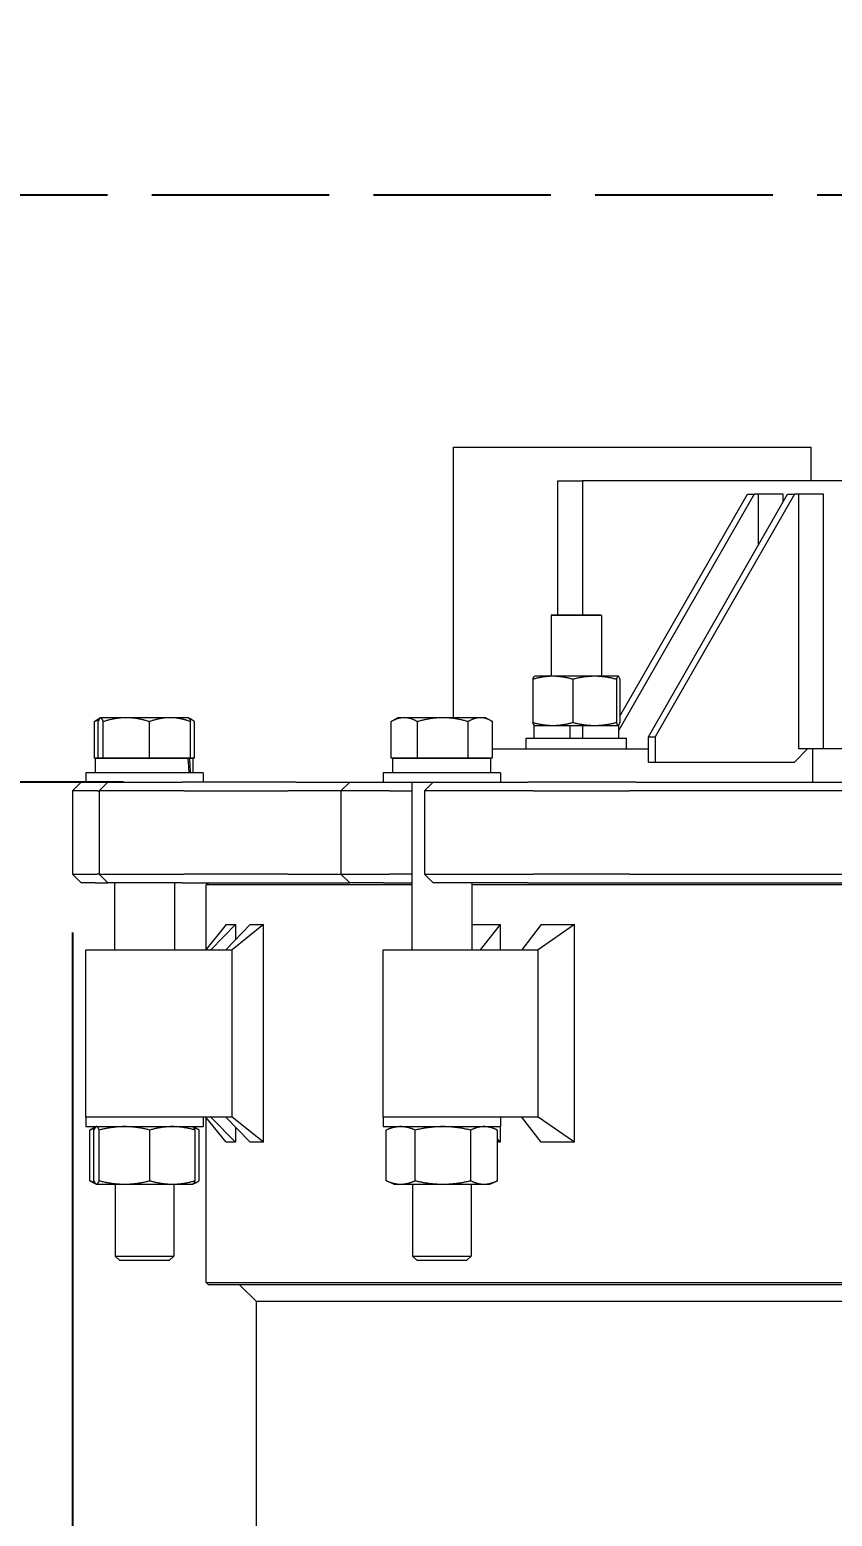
# Model space of a CAD drawing. Header units: inches. Extents: x 17 to 469, y 7 to 301.
# Drawn here: x 70.81 to 82.8, y 112.3 to 134.49 of the extents above; entities that cross this region are included whole.
import ezdxf

# ---------------------------------------------------------------- set-up
doc = ezdxf.new("R2010")
doc.units = ezdxf.units.IN
doc.header["$LTSCALE"] = 14
doc.header["$MEASUREMENT"] = 0
doc.linetypes.add('DASHED_SPACE', pattern=[0.2067, 0.1654, -0.0413])
for name, color, linetype, lineweight in [('Dimension (ANSI)', 7, 'Continuous', 25), ('Sketch Geometry (ANSI)', 7, 'Continuous', 25), ('Visible (ANSI)', 7, 'Continuous', 50)]:
    doc.layers.add(name, color=color, linetype=linetype, lineweight=lineweight)
doc.styles.add('MEMCOR Medium', font='arial.ttf')
doc.dimstyles.new('Default (ANSI)', dxfattribs={"dimscale": 14, "dimtxt": 0.15, "dimasz": 0.098425, "dimexe": 0.125, "dimexo": 0.0625, "dimgap": 0.031496, "dimtad": 0, "dimtih": 1, "dimtoh": 1, "dimdec": 4, "dimrnd": 1e-08, "dimzin": 3, "dimdsep": 46, "dimlunit": 5, "dimtxsty": 'MEMCOR Medium', "dimcen": 0.09, "dimdle": 0.393701, "dimclrd": 256, "dimclre": 256, "dimclrt": 256, "dimadec": 0, "dimazin": 1, "dimtfac": 0.8, "dimtofl": 0, "dimtmove": 0, "dimatfit": 3, "dimfxl": 1, "dimfrac": 1, "dimtolj": 1, "dimtzin": 4, "dimlwd": -1, "dimlwe": -1, "dimarcsym": 0})
doc.dimstyles.new('Default (ANSI)-01', dxfattribs={"dimscale": 14, "dimtxt": 0.15, "dimasz": 0.098425, "dimexe": 0.125, "dimexo": 0.0625, "dimgap": 0.031496, "dimtad": 0, "dimtih": 1, "dimtoh": 1, "dimdec": 4, "dimrnd": 1e-08, "dimzin": 3, "dimdsep": 46, "dimlunit": 5, "dimtxsty": 'MEMCOR Medium', "dimcen": 0.09, "dimdle": 0.393701, "dimclrd": 256, "dimclre": 256, "dimclrt": 256, "dimadec": 0, "dimazin": 1, "dimtfac": 0.8, "dimtofl": 0, "dimtmove": 0, "dimatfit": 3, "dimfxl": 1, "dimfrac": 1, "dimtolj": 1, "dimtzin": 4, "dimlwd": -1, "dimlwe": -1, "dimarcsym": 0})

# ---------------------------------------------------------------- blocks, each defined once
blk = doc.blocks.new('*D20')
at = {"layer": 'Defpoints', "color": 0, "transparency": 16777216}
for p in [(71.448, 121.889), (118.443, 121.889), (118.443, 111.496)]:
    blk.add_point(p, dxfattribs=at)
at = {"layer": 'Dimension (ANSI)', "transparency": 16777216}
for p, q in [((71.448, 121.014), (71.448, 109.746)), ((118.443, 121.014), (118.443, 109.746)), ((72.825, 111.496), (117.065, 111.496)), ((118.443, 111.496), (119.821, 111.496))]:
    blk.add_line(p, q, dxfattribs=at)
for points in [[(72.825, 111.725), (72.825, 111.266), (71.448, 111.496)], [(117.065, 111.725), (117.065, 111.266), (118.443, 111.496)]]:
    blk.add_solid(points, dxfattribs=at)
at = {"layer": 'Dimension (ANSI)', "transparency": 16777216, "char_height": 2.1, "attachment_point": 5, "style": 'MEMCOR Medium'}
for s, insert in [('\\A1; 47 in', (128.22, 112.987)), ('\\A1;[1193.7 mm]', (128.22, 109.709))]:
    blk.add_mtext(s, dxfattribs=dict(at, insert=insert))
blk = doc.blocks.new('*D21')
at = {"layer": 'Defpoints', "color": 0, "transparency": 16777216}
for p in [(73.086, 123.259), (44.31, 39.509), (74.711, 39.509)]:
    blk.add_point(p, dxfattribs=at)
at = {"layer": 'Dimension (ANSI)', "transparency": 16777216}
for p, q in [((72.211, 123.259), (42.56, 123.259)), ((44.31, 121.881), (44.31, 102.605)), ((44.31, 40.887), (44.31, 94.716)), ((73.836, 39.509), (42.56, 39.509))]:
    blk.add_line(p, q, dxfattribs=at)
for points in [[(44.08, 121.881), (44.54, 121.881), (44.31, 123.259)], [(44.08, 40.887), (44.54, 40.887), (44.31, 39.509)]]:
    blk.add_solid(points, dxfattribs=at)
at = {"layer": 'Dimension (ANSI)', "transparency": 16777216, "char_height": 2.1, "attachment_point": 5, "style": 'MEMCOR Medium'}
for s, insert in [('\\A1; 83{\\H0.8x;\\S3#4;} in', (44.31, 100.818)), ('\\A1;[2127.3 mm]', (44.31, 96.873))]:
    blk.add_mtext(s, dxfattribs=dict(at, insert=insert))
blk = doc.blocks.new('*D23')
at = {"layer": 'Defpoints', "color": 0, "transparency": 16777216}
for p in [(43.589, 148.024), (43.589, 132.024), (51.684, 132.024)]:
    blk.add_point(p, dxfattribs=at)
at = {"layer": 'Dimension (ANSI)', "transparency": 16777216}
for p, q in [((51.684, 146.646), (51.684, 143.306)), ((51.684, 133.402), (51.684, 136.742))]:
    blk.add_line(p, q, dxfattribs=at)
for points in [[(51.454, 146.646), (51.914, 146.646), (51.684, 148.024)], [(51.454, 133.402), (51.914, 133.402), (51.684, 132.024)]]:
    blk.add_solid(points, dxfattribs=at)
at = {"layer": 'Dimension (ANSI)', "transparency": 16777216, "insert": (51.684, 140.024), "char_height": 2.1, "attachment_point": 5, "style": 'MEMCOR Medium'}
blk.add_mtext('\\A1;\\fArial|b0|i0;16 in [406.4 mm]\\P\\fArial|b0|i0; MIN. FOR TANK HEAD REMOVAL', dxfattribs=at)
blk = doc.blocks.new('*D27')
at = {"layer": 'Defpoints', "color": 0, "transparency": 16777216}
for p in [(28.912, 132.024), (29.514, 132.024), (74.711, 39.509)]:
    blk.add_point(p, dxfattribs=at)
at = {"layer": 'Dimension (ANSI)', "transparency": 16777216}
for p, q in [((29.514, 130.646), (29.514, 82.13)), ((29.514, 40.887), (29.514, 74.265)), ((73.836, 39.509), (27.764, 39.509))]:
    blk.add_line(p, q, dxfattribs=at)
for points in [[(29.284, 130.646), (29.744, 130.646), (29.514, 132.024)], [(29.284, 40.887), (29.744, 40.887), (29.514, 39.509)]]:
    blk.add_solid(points, dxfattribs=at)
at = {"layer": 'Dimension (ANSI)', "transparency": 16777216, "char_height": 2.1, "attachment_point": 5, "style": 'MEMCOR Medium'}
for s, insert in [('\\A1; 92{\\H0.8x;\\S1#2;} in', (29.514, 80.343)), ('\\A1;[2349.9 mm]', (29.514, 76.411))]:
    blk.add_mtext(s, dxfattribs=dict(at, insert=insert))

msp = doc.modelspace()

# ---------------------------------------------------------------- linework, layer by layer
at = {"layer": 'Sketch Geometry (ANSI)', "linetype": 'DASHED_SPACE', "ltscale": 1.144592}
msp.add_line((124.966047, 132.024211), (28.911648, 132.024211), dxfattribs=at)
at = {"layer": 'Visible (ANSI)', "linetype": 'Continuous', "lineweight": 18}
for p, q in [((77.13937, 128.259211), (77.92082, 128.259211)), ((77.13937, 124.22284), (77.13937, 128.259211)), ((77.92082, 128.259211), (81.140438, 128.259211)), ((81.140438, 128.259211), (82.113453, 128.259211)), ((82.113453, 128.259211), (82.476298, 128.259211)), ((82.476298, 128.259211), (82.481834, 128.259211)), ((82.481834, 127.759211), (82.481834, 128.259211)), ((78.689988, 127.759211), (79.063199, 127.759211)), ((78.689988, 127.759211), (78.689988, 125.759211)), ((83.213374, 127.759211), (79.063199, 127.759211)), ((79.063199, 127.759211), (79.063199, 125.759211)), ((81.627677, 127.559211), (79.607444, 124.038018)), ((79.625307, 124.243942), (81.527395, 127.559211)), ((80.052167, 123.939211), (82.12909, 127.559211)), ((82.229372, 127.559211), (80.15245, 123.939211)), ((81.527395, 127.559211), (81.627677, 127.559211)), ((81.693806, 127.559211), (81.627677, 127.559211)), ((82.062632, 127.559211), (81.693806, 127.559211)), ((81.693806, 126.800527), (81.693806, 127.559211)), ((82.062632, 127.443379), (82.062632, 127.559211)), ((82.12909, 127.559211), (82.229372, 127.559211)), ((82.295501, 127.559211), (82.229372, 127.559211)), ((82.664327, 127.559211), (82.295501, 127.559211)), ((82.295501, 123.759211), (82.295501, 127.559211)), ((82.664327, 123.759211), (82.664327, 127.559211)), ((78.612444, 125.759211), (78.599944, 125.746711)), ((79.349944, 125.746711), (78.599944, 125.746711)), ((78.599944, 125.746711), (78.599944, 124.841211)), ((78.612444, 125.759211), (79.337444, 125.759211)), ((79.337444, 125.759211), (79.349944, 125.746711)), ((79.349944, 125.746711), (79.349944, 124.841211)), ((78.324581, 124.796125), (78.324581, 124.152298)), ((78.349944, 124.841211), (78.348169, 124.840384)), ((78.62263, 124.841211), (78.349944, 124.841211)), ((79.245861, 124.841211), (78.62263, 124.841211)), ((78.920679, 124.796125), (78.920679, 124.152298)), ((79.598175, 124.841211), (79.245861, 124.841211)), ((79.571042, 124.796125), (79.571042, 124.152298)), ((79.599944, 124.841211), (79.598175, 124.841211)), ((79.599944, 124.841211), (79.601718, 124.840384)), ((79.625307, 124.796125), (79.625307, 124.152298)), ((71.777623, 123.61884), (71.777623, 124.164249)), ((71.864815, 124.221044), (71.825184, 124.198163)), ((71.834264, 123.61884), (71.834264, 124.164249)), ((71.867928, 124.22284), (71.864815, 124.221044)), ((71.871025, 124.22284), (71.867928, 124.22284)), ((72.252618, 124.22284), (71.871025, 124.22284)), ((71.907786, 123.61884), (71.907786, 124.164249)), ((72.905521, 124.22284), (72.252618, 124.22284)), ((72.59745, 123.61884), (72.59745, 124.164249)), ((73.179928, 124.22284), (72.905521, 124.22284)), ((73.179928, 124.22284), (73.18304, 124.221044)), ((73.18304, 124.221044), (73.222671, 124.198163)), ((73.213591, 123.61884), (73.213591, 124.164249)), ((73.270232, 123.61884), (73.270232, 124.164249)), ((76.207471, 123.61884), (76.207471, 124.164249)), ((76.308764, 124.22284), (76.216772, 124.169729)), ((76.404146, 124.22284), (76.308764, 124.22284)), ((76.979467, 124.22284), (76.404146, 124.22284)), ((76.60082, 123.61884), (76.60082, 124.164249)), ((77.540085, 124.22284), (76.979467, 124.22284)), ((77.358114, 123.61884), (77.358114, 124.164249)), ((77.620764, 124.22284), (77.540085, 124.22284)), ((77.620764, 124.22284), (77.712756, 124.169729)), ((77.722057, 123.61884), (77.722057, 124.164249)), ((78.342444, 124.107211), (78.880944, 124.107211)), ((78.342444, 123.919211), (78.342444, 124.107211)), ((78.349944, 124.107211), (78.348169, 124.108039)), ((78.880944, 123.919211), (78.880944, 124.107211)), ((78.880944, 124.107211), (79.068944, 124.107211)), ((79.068944, 123.919211), (79.068944, 124.107211)), ((79.068944, 124.107211), (79.607444, 124.107211)), ((79.599944, 124.107211), (79.601718, 124.108039)), ((79.607444, 123.919211), (79.607444, 124.107211)), ((78.224944, 123.919211), (79.724944, 123.919211)), ((78.224944, 123.759211), (78.224944, 123.919211)), ((79.724944, 123.759211), (79.724944, 123.919211)), ((80.052167, 123.939211), (80.15245, 123.939211)), ((80.052167, 123.559211), (80.052167, 123.939211)), ((80.15245, 123.939211), (80.15245, 123.559211)), ((71.834264, 123.61884), (71.777623, 123.61884)), ((71.794428, 123.618836), (73.176324, 123.618836)), ((71.794428, 123.399836), (71.794428, 123.618836)), ((71.871025, 123.61884), (71.834264, 123.61884)), ((71.867928, 123.61884), (71.867928, 123.618836)), ((71.907786, 123.61884), (71.871025, 123.61884)), ((72.252618, 123.61884), (71.907786, 123.61884)), ((72.59745, 123.61884), (72.252618, 123.61884)), ((72.905521, 123.61884), (72.59745, 123.61884)), ((73.213591, 123.61884), (72.905521, 123.61884)), ((73.176324, 123.618836), (73.198967, 123.618836)), ((73.179928, 123.61884), (73.179928, 123.618836)), ((73.198967, 123.618836), (73.253428, 123.618836)), ((73.270232, 123.61884), (73.213591, 123.61884)), ((73.253428, 123.399836), (73.253428, 123.618836)), ((76.404146, 123.61884), (76.207471, 123.61884)), ((76.235264, 123.618836), (77.694181, 123.618836)), ((76.235264, 123.399836), (76.235264, 123.618836)), ((76.308764, 123.61884), (76.308764, 123.618836)), ((76.60082, 123.61884), (76.404146, 123.61884)), ((76.979467, 123.61884), (76.60082, 123.61884)), ((77.358114, 123.61884), (76.979467, 123.61884)), ((77.540085, 123.61884), (77.358114, 123.61884)), ((77.722057, 123.61884), (77.540085, 123.61884)), ((77.620764, 123.61884), (77.620764, 123.618836)), ((77.722057, 123.759211), (77.808834, 123.759211)), ((77.808834, 123.759211), (78.398957, 123.759211)), ((78.398957, 123.759211), (80.052167, 123.759211)), ((82.229372, 123.559211), (82.425308, 123.759211)), ((82.49867, 123.759211), (82.295501, 123.759211)), ((83.601778, 123.759211), (82.49867, 123.759211)), ((82.49867, 123.759211), (82.49867, 123.259211)), ((73.398928, 123.399836), (71.648928, 123.399836)), ((71.648928, 123.399836), (71.648928, 123.259211)), ((73.398928, 123.399836), (73.398928, 123.259211)), ((77.839764, 123.399836), (76.089764, 123.399836)), ((76.089764, 123.399836), (76.089764, 123.259211)), ((77.694264, 123.399836), (77.694264, 123.556313)), ((77.839764, 123.399836), (77.839764, 123.259211)), ((80.052167, 123.559211), (80.15245, 123.559211)), ((80.15245, 123.559211), (82.229372, 123.559211)), ((71.577546, 123.259211), (71.447546, 123.129211)), ((71.577546, 123.259211), (71.591705, 123.259211)), ((71.591705, 123.259211), (71.644487, 123.259211)), ((71.644487, 123.259211), (71.648928, 123.259211)), ((71.648928, 123.259211), (71.976049, 123.259211)), ((71.976049, 123.259211), (71.846049, 123.129211)), ((71.976049, 123.259211), (71.979964, 123.259211)), ((71.979964, 123.259211), (72.053677, 123.259211)), ((72.053677, 123.259211), (73.086181, 123.259211)), ((74.051978, 123.259211), (73.086181, 123.259211)), ((74.786462, 123.259211), (74.051978, 123.259211)), ((74.786462, 123.259211), (75.588469, 123.259211)), ((75.588469, 123.259211), (75.458469, 123.129211)), ((75.588469, 123.259211), (75.755208, 123.259211)), ((75.755208, 123.259211), (75.924031, 123.259211)), ((75.924031, 123.259211), (76.089764, 123.259211)), ((76.089764, 123.259211), (76.835413, 123.259211)), ((76.517264, 123.259211), (76.517264, 120.759211)), ((76.835413, 123.259211), (76.705413, 123.129211)), ((76.835413, 123.259211), (76.864017, 123.259211)), ((76.864017, 123.259211), (77.049624, 123.259211)), ((77.049624, 123.259211), (78.247885, 123.259211)), ((79.022394, 123.259211), (78.247885, 123.259211)), ((79.859919, 123.259211), (79.022394, 123.259211)), ((79.859919, 123.259211), (83.260944, 123.259211)), ((71.463821, 123.129211), (71.447546, 123.129211)), ((71.447546, 123.129211), (71.447546, 121.889211)), ((71.516892, 123.129211), (71.463821, 123.129211)), ((71.817898, 123.129211), (71.516892, 123.129211)), ((71.817898, 123.129211), (71.846049, 123.129211)), ((71.854206, 123.129211), (71.846049, 123.129211)), ((71.846049, 123.129211), (71.846049, 121.889211)), ((71.928323, 123.129211), (71.854206, 123.129211)), ((73.115109, 123.129211), (71.928323, 123.129211)), ((73.115109, 123.129211), (74.080906, 123.129211)), ((74.080906, 123.129211), (74.663829, 123.129211)), ((75.458469, 123.129211), (74.663829, 123.129211)), ((75.650123, 123.129211), (75.458469, 123.129211)), ((75.458469, 123.129211), (75.458469, 121.889211)), ((75.81987, 123.129211), (75.650123, 123.129211)), ((76.176051, 123.129211), (75.81987, 123.129211)), ((76.176051, 123.129211), (76.517264, 123.129211)), ((76.765003, 123.129211), (76.705413, 123.129211)), ((76.705413, 123.129211), (76.705413, 121.889211)), ((76.951627, 123.129211), (76.765003, 123.129211)), ((78.328939, 123.129211), (76.951627, 123.129211)), ((78.328939, 123.129211), (79.103447, 123.129211)), ((79.103447, 123.129211), (79.76815, 123.129211)), ((83.130944, 123.129211), (79.76815, 123.129211)), ((71.447546, 121.889211), (71.463821, 121.889211)), ((71.577546, 121.759211), (71.447546, 121.889211)), ((71.463821, 121.889211), (71.516892, 121.889211)), ((71.516892, 121.889211), (71.817898, 121.889211)), ((71.846049, 121.889211), (71.817898, 121.889211)), ((71.846049, 121.889211), (71.854206, 121.889211)), ((71.976049, 121.759211), (71.846049, 121.889211)), ((71.854206, 121.889211), (71.928323, 121.889211)), ((71.928323, 121.889211), (73.115109, 121.889211)), ((74.080906, 121.889211), (73.115109, 121.889211)), ((74.663829, 121.889211), (74.080906, 121.889211)), ((74.663829, 121.889211), (75.458469, 121.889211)), ((75.458469, 121.889211), (75.650123, 121.889211)), ((75.588469, 121.759211), (75.458469, 121.889211)), ((75.650123, 121.889211), (75.81987, 121.889211)), ((75.81987, 121.889211), (76.176051, 121.889211)), ((76.517264, 121.889211), (76.176051, 121.889211)), ((76.705413, 121.889211), (76.765003, 121.889211)), ((76.835413, 121.759211), (76.705413, 121.889211)), ((76.765003, 121.889211), (76.951627, 121.889211)), ((76.951627, 121.889211), (78.328939, 121.889211)), ((79.103447, 121.889211), (78.328939, 121.889211)), ((79.76815, 121.889211), (79.103447, 121.889211)), ((79.76815, 121.889211), (83.130944, 121.889211)), ((71.591705, 121.759211), (71.577546, 121.759211)), ((71.644487, 121.759211), (71.591705, 121.759211)), ((71.78897, 121.759211), (71.644487, 121.759211)), ((71.78897, 121.759211), (71.976049, 121.759211)), ((71.979964, 121.759211), (71.976049, 121.759211)), ((72.053677, 121.759211), (71.979964, 121.759211)), ((73.086181, 121.759211), (72.053677, 121.759211)), ((72.076428, 121.759211), (72.076428, 120.759211)), ((72.971428, 121.759211), (72.971428, 120.759211)), ((73.086181, 121.759211), (74.051978, 121.759211)), ((73.477754, 121.759211), (73.446504, 121.727961)), ((76.517264, 121.727961), (73.446504, 121.727961)), ((73.446504, 120.764262), (73.446504, 121.727961)), ((74.051978, 121.759211), (74.586423, 121.759211)), ((74.586423, 121.759211), (75.588469, 121.759211)), ((75.755208, 121.759211), (75.588469, 121.759211)), ((75.924031, 121.759211), (75.755208, 121.759211)), ((76.094997, 121.759211), (75.924031, 121.759211)), ((76.094997, 121.759211), (76.517264, 121.759211)), ((76.864017, 121.759211), (76.835413, 121.759211)), ((77.049624, 121.759211), (76.864017, 121.759211)), ((78.247885, 121.759211), (77.049624, 121.759211)), ((77.412264, 121.759211), (77.412264, 120.759211)), ((84.519375, 121.727961), (77.412264, 121.727961)), ((78.247885, 121.759211), (79.022394, 121.759211)), ((79.022394, 121.759211), (79.557201, 121.759211)), ((79.557201, 121.759211), (83.260944, 121.759211)), ((73.742866, 121.134003), (73.442456, 120.759211)), ((73.881647, 121.134003), (73.514404, 120.759211)), ((74.100355, 121.134003), (73.736925, 120.759211)), ((73.742866, 121.134003), (73.881647, 121.134003)), ((74.299076, 121.134003), (73.831867, 120.759211)), ((73.881647, 121.134003), (73.881647, 120.908458)), ((74.100355, 121.134003), (74.299076, 121.134003)), ((74.299076, 117.88442), (74.299076, 121.134003)), ((77.412264, 121.134003), (77.834863, 121.134003)), ((77.834863, 121.134003), (77.536543, 120.759211)), ((77.834863, 121.134003), (77.834863, 120.759211)), ((78.447669, 121.134003), (78.160033, 120.759211)), ((78.944532, 121.134003), (78.403062, 120.759211)), ((78.447669, 121.134003), (78.944532, 121.134003)), ((78.944532, 117.88442), (78.944532, 121.134003)), ((71.648928, 120.759211), (72.718633, 120.759211)), ((71.648928, 118.259211), (71.648928, 120.759211)), ((72.718633, 120.759211), (73.831867, 120.759211)), ((73.831867, 118.259211), (73.831867, 120.759211)), ((76.089764, 120.759211), (77.510318, 120.759211)), ((76.089764, 118.259211), (76.089764, 120.759211)), ((77.510318, 120.759211), (78.403062, 120.759211)), ((78.403062, 118.259211), (78.403062, 120.759211)), ((72.718633, 118.259211), (71.648928, 118.259211)), ((72.718633, 118.259211), (71.648928, 118.259211)), ((71.648928, 118.259211), (71.648928, 118.118586)), ((71.648928, 118.118586), (73.398928, 118.118586)), ((71.70595, 117.311454), (71.70595, 118.066719)), ((71.801517, 118.116996), (71.758079, 118.096741)), ((71.768031, 117.311454), (71.768031, 118.066719)), ((71.804928, 118.118586), (71.801517, 118.116996)), ((71.848614, 117.311454), (71.848614, 118.066719)), ((72.604511, 117.311454), (72.604511, 118.066719)), ((73.831867, 118.259211), (72.718633, 118.259211)), ((73.242928, 118.118586), (73.246339, 118.116996)), ((73.246339, 118.116996), (73.289776, 118.096741)), ((73.279824, 117.311454), (73.279824, 118.066719)), ((73.341905, 117.311454), (73.341905, 118.066719)), ((73.398928, 118.259211), (73.398928, 118.118586)), ((73.742866, 117.88442), (73.442456, 118.259211)), ((73.446504, 115.790461), (73.446504, 118.254161)), ((73.881647, 117.88442), (73.514404, 118.259211)), ((74.100355, 117.88442), (73.736925, 118.259211)), ((74.299076, 117.88442), (73.831867, 118.259211)), ((73.881647, 118.109965), (73.881647, 117.88442)), ((77.510318, 118.259211), (76.089764, 118.259211)), ((77.510318, 118.259211), (76.089764, 118.259211)), ((76.089764, 118.259211), (76.089764, 118.118586)), ((76.089764, 118.118586), (77.839764, 118.118586)), ((76.134743, 117.311454), (76.134743, 118.066719)), ((76.245764, 118.118586), (76.144937, 118.07157)), ((76.565868, 117.311454), (76.565868, 118.066719)), ((77.39589, 117.311454), (77.39589, 118.066719)), ((78.403062, 118.259211), (77.510318, 118.259211)), ((77.683764, 118.118586), (77.784591, 118.07157)), ((77.794785, 117.311454), (77.794785, 118.066719)), ((77.834863, 118.118586), (77.834863, 117.88442)), ((77.839764, 118.259211), (77.839764, 118.118586)), ((78.447669, 117.88442), (78.160033, 118.259211)), ((78.944532, 117.88442), (78.403062, 118.259211)), ((73.881647, 117.88442), (73.742866, 117.88442)), ((74.299076, 117.88442), (74.100355, 117.88442)), ((77.834863, 117.88442), (77.794785, 117.934771)), ((77.834863, 117.88442), (77.794785, 117.88442)), ((78.944532, 117.88442), (78.447669, 117.88442)), ((71.801517, 117.261177), (71.758079, 117.281432)), ((71.804928, 117.259586), (71.801517, 117.261177)), ((71.804928, 117.259586), (71.808322, 117.259586)), ((71.808322, 117.259586), (72.226563, 117.259586)), ((72.086428, 117.259586), (72.086428, 116.184951)), ((72.226563, 117.259586), (72.942168, 117.259586)), ((72.942168, 117.259586), (73.242928, 117.259586)), ((72.961428, 117.259586), (72.961428, 116.184951)), ((73.242928, 117.259586), (73.246339, 117.261177)), ((73.246339, 117.261177), (73.289776, 117.281432)), ((76.245764, 117.259586), (76.144937, 117.306603)), ((76.245764, 117.259586), (76.350306, 117.259586)), ((76.350306, 117.259586), (76.980879, 117.259586)), ((76.527264, 117.259586), (76.527264, 116.184951)), ((76.980879, 117.259586), (77.595337, 117.259586)), ((77.402264, 117.259586), (77.402264, 116.184951)), ((77.595337, 117.259586), (77.683764, 117.259586)), ((77.683764, 117.259586), (77.784591, 117.306603)), ((72.086428, 116.184951), (72.961428, 116.184951)), ((72.154589, 116.118836), (72.086428, 116.184951)), ((72.893266, 116.118836), (72.154589, 116.118836)), ((72.893266, 116.118836), (72.961428, 116.184951)), ((76.527264, 116.184951), (77.402264, 116.184951)), ((76.595425, 116.118836), (76.527264, 116.184951)), ((77.334103, 116.118836), (76.595425, 116.118836)), ((77.334103, 116.118836), (77.402264, 116.184951)), ((73.446504, 115.790461), (116.444175, 115.790461)), ((73.477754, 115.759211), (73.446504, 115.790461)), ((116.41289, 115.759211), (73.477754, 115.759211)), ((74.194882, 115.509211), (73.944882, 115.759211)), ((74.194882, 108.009211), (74.194882, 115.509211)), ((115.692029, 115.509211), (74.194882, 115.509211))]:
    msp.add_line(p, q, dxfattribs=at)
for centre, major_axis, ratio, start_param, end_param in [((72.523928, 123.463585), (-0.309623, 4.136905), 0.159668462, 4.685030063, 4.737973836), ((72.523928, 123.774088), (-0.309623, 4.136905), 0.159668462, 4.609855438, 4.662904805), ((76.964764, 123.463585), (0.016875, 4.137199), 0.176279845, 4.735523003, 4.750642504)]:
    msp.add_ellipse(centre, major_axis=major_axis, ratio=ratio, start_param=start_param, end_param=end_param, dxfattribs=at)
for points, weights in [([(78.62263, 124.841211), (78.484305, 124.841211), (78.324581, 124.796125)], [1, 1.0379548493, 1]), ([(78.324581, 124.796125), (78.337205, 124.835271), (78.348169, 124.840384)], [1, 1.03279035227, 1.0089235331]), ([(78.920679, 124.796125), (78.760955, 124.841211), (78.62263, 124.841211)], [1, 1.0379548493, 1]), ([(79.245861, 124.841211), (79.094943, 124.841211), (78.920679, 124.796125)], [1, 1.0379548493, 1]), ([(79.571042, 124.796125), (79.396778, 124.841211), (79.245861, 124.841211)], [1, 1.0379548493, 1]), ([(79.598175, 124.841211), (79.585582, 124.841211), (79.571042, 124.796125)], [1, 1.0379548493, 1]), ([(79.625307, 124.796125), (79.610767, 124.841211), (79.598175, 124.841211)], [1, 1.0379548493, 1]), ([(71.777623, 124.164249), (71.802363, 124.184987), (71.825184, 124.198163)], [1, 1.01311213731, 1.01716466047]), ([(71.844373, 124.191), (71.812051, 124.179757), (71.777623, 124.164249)], [1.01451336305, 1.00977327381, 1]), ([(71.871025, 124.22284), (71.853964, 124.22284), (71.834264, 124.164249)], [1, 1.0379548493, 1]), ([(71.907786, 124.164249), (71.888086, 124.22284), (71.871025, 124.22284)], [1, 1.0379548493, 1]), ([(72.252618, 124.22284), (72.092581, 124.22284), (71.907786, 124.164249)], [1, 1.0379548493, 1]), ([(72.59745, 124.164249), (72.412655, 124.22284), (72.252618, 124.22284)], [1, 1.0379548493, 1]), ([(72.905521, 124.22284), (72.762545, 124.22284), (72.59745, 124.164249)], [1, 1.0379548493, 1]), ([(73.213591, 124.164249), (73.048497, 124.22284), (72.905521, 124.22284)], [1, 1.0379548493, 1]), ([(73.18304, 124.221044), (73.197255, 124.212836), (73.213591, 124.164249)], [1.01101259492, 1.03127181183, 1]), ([(73.270232, 124.164249), (73.228465, 124.19926), (73.191363, 124.2131)], [1, 1.02233827534, 1.01838222707]), ([(76.404146, 124.22284), (76.312868, 124.22284), (76.207471, 124.164249)], [1, 1.0379548493, 1]), ([(76.207471, 124.164249), (76.212151, 124.167061), (76.216772, 124.169729)], [1, 1.00175790125, 1.00335296603]), ([(76.60082, 124.164249), (76.495423, 124.22284), (76.404146, 124.22284)], [1, 1.0379548493, 1]), ([(76.979467, 124.22284), (76.803737, 124.22284), (76.60082, 124.164249)], [1, 1.0379548493, 1]), ([(77.358114, 124.164249), (77.155198, 124.22284), (76.979467, 124.22284)], [1, 1.0379548493, 1]), ([(77.540085, 124.22284), (77.455632, 124.22284), (77.358114, 124.164249)], [1, 1.0379548493, 1]), ([(77.722057, 124.164249), (77.624539, 124.22284), (77.540085, 124.22284)], [1, 1.0379548493, 1]), ([(78.324581, 124.152298), (78.484305, 124.107211), (78.62263, 124.107211)], [1, 1.0379548493, 1]), ([(78.348169, 124.108039), (78.337205, 124.113152), (78.324581, 124.152298)], [1.0089235331, 1.03279035227, 1]), ([(78.62263, 124.107211), (78.760955, 124.107211), (78.920679, 124.152298)], [1, 1.0379548493, 1]), ([(78.920679, 124.152298), (79.094943, 124.107211), (79.245861, 124.107211)], [1, 1.0379548493, 1]), ([(79.245861, 124.107211), (79.396778, 124.107211), (79.571042, 124.152298)], [1, 1.0379548493, 1]), ([(79.571042, 124.152298), (79.585582, 124.107211), (79.598175, 124.107211)], [1, 1.0379548493, 1]), ([(79.598175, 124.107211), (79.610767, 124.107211), (79.625307, 124.152298)], [1, 1.0379548493, 1]), ([(71.70595, 118.066719), (71.733066, 118.085077), (71.758079, 118.096741)], [1, 1.01311213731, 1.01716466047]), ([(71.779111, 118.090401), (71.743685, 118.080448), (71.70595, 118.066719)], [1.01451336305, 1.00977327381, 1]), ([(71.808322, 118.118586), (71.789623, 118.118586), (71.768031, 118.066719)], [1, 1.0379548493, 1]), ([(71.848614, 118.066719), (71.827022, 118.118586), (71.808322, 118.118586)], [1, 1.0379548493, 1]), ([(72.226563, 118.118586), (72.051156, 118.118586), (71.848614, 118.066719)], [1, 1.0379548493, 1]), ([(72.604511, 118.066719), (72.401969, 118.118586), (72.226563, 118.118586)], [1, 1.0379548493, 1]), ([(72.942168, 118.118586), (72.785461, 118.118586), (72.604511, 118.066719)], [1, 1.0379548493, 1]), ([(73.279824, 118.066719), (73.098875, 118.118586), (72.942168, 118.118586)], [1, 1.0379548493, 1]), ([(73.246339, 118.116996), (73.261919, 118.109731), (73.279824, 118.066719)], [1.01101259492, 1.03127181183, 1]), ([(73.341905, 118.066719), (73.296126, 118.097712), (73.255461, 118.109964)], [1, 1.02233827534, 1.01838222707]), ([(76.350306, 118.118586), (76.250263, 118.118586), (76.134743, 118.066719)], [1, 1.0379548493, 1]), ([(76.134743, 118.066719), (76.139872, 118.069208), (76.144937, 118.07157)], [1, 1.00175790125, 1.00335296603]), ([(76.565868, 118.066719), (76.450349, 118.118586), (76.350306, 118.118586)], [1, 1.0379548493, 1]), ([(76.980879, 118.118586), (76.788272, 118.118586), (76.565868, 118.066719)], [1, 1.0379548493, 1]), ([(77.39589, 118.066719), (77.173486, 118.118586), (76.980879, 118.118586)], [1, 1.0379548493, 1]), ([(77.595337, 118.118586), (77.502773, 118.118586), (77.39589, 118.066719)], [1, 1.0379548493, 1]), ([(77.794785, 118.066719), (77.687901, 118.118586), (77.595337, 118.118586)], [1, 1.0379548493, 1]), ([(71.70595, 117.311454), (71.743685, 117.297725), (71.779111, 117.287772)], [1, 1.00977327381, 1.01451336305]), ([(71.758079, 117.281432), (71.733066, 117.293096), (71.70595, 117.311454)], [1.01716466047, 1.01311213731, 1]), ([(71.768031, 117.311454), (71.789623, 117.259586), (71.808322, 117.259586)], [1, 1.0379548493, 1]), ([(71.808322, 117.259586), (71.827022, 117.259586), (71.848614, 117.311454)], [1, 1.0379548493, 1]), ([(71.848614, 117.311454), (72.051156, 117.259586), (72.226563, 117.259586)], [1, 1.0379548493, 1]), ([(72.226563, 117.259586), (72.401969, 117.259586), (72.604511, 117.311454)], [1, 1.0379548493, 1]), ([(72.604511, 117.311454), (72.785461, 117.259586), (72.942168, 117.259586)], [1, 1.0379548493, 1]), ([(72.942168, 117.259586), (73.098875, 117.259586), (73.279824, 117.311454)], [1, 1.0379548493, 1]), ([(73.279824, 117.311454), (73.261919, 117.268442), (73.246339, 117.261177)], [1, 1.03127181183, 1.01101259492]), ([(73.255461, 117.268209), (73.296126, 117.280461), (73.341905, 117.311454)], [1.01838222707, 1.02233827534, 1]), ([(76.144937, 117.306603), (76.139872, 117.308965), (76.134743, 117.311454)], [1.00335296603, 1.00175790125, 1]), ([(76.134743, 117.311454), (76.250263, 117.259586), (76.350306, 117.259586)], [1, 1.0379548493, 1]), ([(76.350306, 117.259586), (76.450349, 117.259586), (76.565868, 117.311454)], [1, 1.0379548493, 1]), ([(76.565868, 117.311454), (76.788272, 117.259586), (76.980879, 117.259586)], [1, 1.0379548493, 1]), ([(76.980879, 117.259586), (77.173486, 117.259586), (77.39589, 117.311454)], [1, 1.0379548493, 1]), ([(77.39589, 117.311454), (77.502773, 117.259586), (77.595337, 117.259586)], [1, 1.0379548493, 1]), ([(77.595337, 117.259586), (77.687901, 117.259586), (77.794785, 117.311454)], [1, 1.0379548493, 1])]:
    msp.add_rational_spline(points, weights, degree=2, dxfattribs=at)

# ---------------------------------------------------------------- dimensions: what is measured, and where the dimension line sits
at = {"layer": 'Dimension (ANSI)'}
for base, p1, p2, angle, text, dimstyle, override, picture, middle in [((51.684002, 132.024211), (43.589225, 148.024211), (43.589225, 132.024211), 270, '\\fArial|b0|i0;<> in [406.4 mm]\\P\\fArial|b0|i0; MIN. FOR TANK HEAD REMOVAL', 'Default (ANSI)-01', {"dimgap": 0.031496, "dimdec": 4, "dimpost": '', "dimse1": 1, "dimse2": 1, "dimtol": 0, "dimlim": 0, "dimtp": 0, "dimtm": 0, "dimtdec": 2, "dimatfit": 1}, '*D23', (51.684002, 140.024211)), ((29.513926, 132.024211), (74.710776, 39.509211), (28.911648, 132.024211), 90, ' <> in\\X[2349.9 mm]', 'Default (ANSI)', {"dimgap": 0.031496, "dimdec": 4, "dimpost": '', "dimse2": 1, "dimtol": 0, "dimlim": 0, "dimtp": 0, "dimtm": 0, "dimtdec": 2, "dimatfit": 1}, '*D27', (29.513926, 78.197604)), ((44.310028, 39.509211), (73.086181, 123.259211), (74.710776, 39.509211), 90, ' <> in\\X[2127.3 mm]', 'Default (ANSI)', {"dimgap": 0.031496, "dimdec": 4, "dimpost": '', "dimtol": 0, "dimlim": 0, "dimtp": 0, "dimtm": 0, "dimtdec": 2, "dimatfit": 1}, '*D21', (44.310028, 98.660204)), ((118.443141, 111.495511), (71.447546, 121.889211), (118.443141, 121.889211), 180, ' <> in\\X[1193.7 mm]', 'Default (ANSI)', {"dimgap": 0.031496, "dimtih": 0, "dimtoh": 0, "dimdec": 4, "dimpost": '', "dimtol": 0, "dimlim": 0, "dimtp": 0, "dimtm": 0, "dimtdec": 2, "dimatfit": 2}, '*D20', (128.220123, 111.495511))]:
    dim = msp.add_linear_dim(base=base, p1=p1, p2=p2, angle=angle, text=text, dimstyle=dimstyle, override=override, dxfattribs=at)
    dim.commit()
    dim.dimension.update_dxf_attribs({"geometry": picture, "text_midpoint": middle, "dimtype": 160})

doc.saveas('drawing.dxf')
